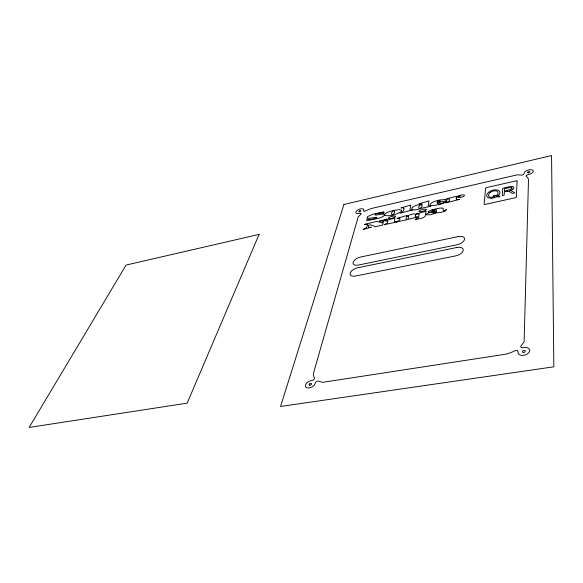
<?xml version="1.0" encoding="UTF-8"?>
<svg xmlns="http://www.w3.org/2000/svg" width="583" height="583" viewBox="0 0 583 583"><rect width="100%" height="100%" fill="white"/><g stroke="black" fill="none" stroke-linecap="round" stroke-linejoin="round"><path stroke-width="0.87" d="M421.538 207.395C424.06 203.984 418.885 204.341 418.856 206.717A14.451 6.93 -20.4 0 0 418.732 207.584A4.198 2.011 -20.8 0 0 418.82 208.058L419.133 208.299A0.874 0.415 -20.9 0 0 419.52 208.306L419.673 208.277A2.463 1.181 -20.9 0 0 420.737 207.92L420.853 207.854A1.931 0.926 -20.9 0 0 421.538 207.395M406.606 219.762L406.664 219.47A1.509 0.736 -21.3 0 1 406.395 219.368L406.205 219.208A2.296 1.115 -21.3 0 1 406.111 218.968L406.468 216.665A4.387 2.135 -21.3 0 1 407.043 216.453A2.332 1.13 -21.3 0 1 408.311 216.206M415.475 215.659L415.592 214.741A4.198 2.033 -21.2 0 0 415.533 214.508L415.315 214.165A2.31 1.122 -21.1 0 0 414.724 213.903A2.966 1.443 -21.1 0 0 413.609 213.925A9.896 4.832 -21.2 0 0 412.414 214.15A11.631 5.684 -21.2 0 0 409.412 215.04A22.081 10.895 -21.1 0 0 406.562 216.213L406.708 215.535L396.914 218.45L399.391 218.173A1.632 0.794 -21.6 0 1 399.69 218.297L399.923 218.989A7.04 3.411 -21.8 0 1 399.851 219.397L399.537 220.053A2.208 1.071 -21.7 0 1 398.838 220.695L396.608 221.606L394.735 221.635A1.946 0.94 -21.7 0 1 394.363 221.329L394.866 218.144L385.254 220.644L385.166 221.03L387.877 220.972L387.557 222.801A2.551 1.239 -22.1 0 1 386.981 223.296L384.029 224.783L406.606 219.776M383.643 221.197L383.731 221.044A3.389 1.632 -22.1 0 1 383.833 220.906A2.172 1.049 -22.1 0 1 384.255 220.476A1.669 0.802 -22.1 0 1 384.627 220.221L385.88 219.718A10.071 4.89 -22.1 0 1 387.032 219.427L387.127 219.033L379.285 221.161L381.632 220.877A2.113 1.02 -22.3 0 1 381.952 220.95L382.448 221.569L382.251 222.917L376.793 221.351L364.543 224.462A10.552 5.101 -22.9 0 1 365.679 224.236A4.168 2.004 -22.8 0 1 366.459 224.164A2.427 1.166 -22.8 0 1 367.181 224.251L367.603 224.703A5.145 2.47 -22.9 0 1 367.647 225.009L366.437 227.713A2.201 1.057 -22.8 0 1 365.745 228.179L363.187 229.403L371.342 227.232L369.054 227.45A2.201 1.064 -22.6 0 1 368.536 227.253C366.933 222.844 373.062 225.548 375.284 226.721L382.543 225.111L383.22 222.334A13.161 6.369 -21.7 0 1 383.476 221.533A5.794 2.798 -22 0 1 383.643 221.197M412.334 207.533L411.802 208.67A3.483 1.669 -21 0 0 411.933 209.195L412.13 209.414A4.27 2.048 -21 0 0 412.582 209.676L413.711 209.909A5.947 2.842 -21 0 0 414.6 209.916L416.801 209.596A18.503 8.745 -20.9 0 0 417.996 209.304L418.609 209.137A9.794 4.664 -20.9 0 0 419.49 208.867L419.935 208.707A5.211 2.492 -20.9 0 0 420.562 208.444L420.671 208.393A3.155 1.516 -20.9 0 0 420.875 208.291A3.979 1.902 -20.9 0 0 421.567 207.891A2.179 1.049 -20.7 0 0 421.924 208.175L430.742 206.28L430.815 205.901L428.206 205.763L428.979 200.887L419.031 203.861A14.254 6.879 -21 0 1 419.658 203.722L421.698 203.576L422.085 204.509A6.377 3.061 -20.9 0 0 420.999 204.48A8.395 4.037 -21 0 0 419.177 204.691L418.951 204.728A18 8.73 -21 0 0 417.676 204.997A8.905 4.278 -21 0 0 415.577 205.602L414.856 205.886A5.415 2.594 -21 0 0 413.77 206.411A3.855 1.844 -21 0 0 412.334 207.533M437.818 201.288L437.323 202.075A7.098 3.403 -20 0 0 437.243 202.345L440.209 201.674M396.083 222.108L396.608 221.606L396.957 221.919M434.663 210.652L433.446 211.286A5.014 2.427 -20.4 0 1 432.87 211.491A8.949 4.314 -20.4 0 1 431.325 211.899A5.641 2.726 -20.5 0 1 429.059 212.161L428.767 212.125A2.164 1.049 -20.5 0 1 428.388 212.023L428.25 211.928A0.94 0.459 -20.5 0 1 428.316 211.483L430.516 210.354A15.836 7.79 -20.4 0 1 432.826 209.632A22.314 11.041 -20.4 0 1 434.809 209.144L437.862 208.481A17.271 8.505 -20.3 0 1 440.719 208.029L443.036 208.182A2.019 0.984 -20.1 0 1 443.32 208.452L443.218 209.8A11.296 5.502 -19.7 0 0 443.182 210.106L443.408 210.762A0.889 0.437 -20 0 0 443.765 210.857A1.465 0.714 -20 0 0 444.239 210.791L444.355 210.762A1.086 0.532 -20 0 0 444.8 210.587L446.425 209.501L445.514 210.747A2.922 1.428 -20 0 1 444.574 211.272A6.296 3.061 -20.1 0 1 442.803 211.877A22.045 10.56 -20.1 0 1 439.99 212.54L436.849 212.882A1.953 0.955 -20.2 0 1 436.448 212.708A5.043 2.449 -20.4 0 1 435.603 213.116L435.202 213.291A9.962 4.824 -20.4 0 1 434.379 213.597L434.197 213.655A16.885 8.118 -20.4 0 1 432.112 214.26L431.835 214.34A27.824 13.241 -20.4 0 1 430.298 214.704L426.406 214.806A1.268 0.619 -20.6 0 1 426.319 214.595L426.428 214.245A1.523 0.743 -20.6 0 1 426.836 213.815A2.485 1.21 -20.6 0 1 427.201 213.575L427.63 213.342A3.673 1.793 -20.6 0 1 428.133 213.123A6.872 3.367 -20.5 0 1 429.489 212.671A15.668 7.732 -20.5 0 1 431.245 212.227L435.654 211.316A18.124 8.964 -20.4 0 1 436.39 211.184L436.295 209.596A1.494 0.729 -20.3 0 0 435.946 209.486L434.605 209.581A8.228 4.015 -20.4 0 0 433.934 209.72A35.323 17.694 -20.5 0 0 431.908 210.201L434.816 210.077A0.911 0.445 -20.4 0 1 434.896 210.303A0.998 0.488 -20.4 0 1 434.845 210.441A0.911 0.445 -20.4 0 1 434.743 210.558M490.223 192.412L490.048 192.543A4.219 2.033 -18.3 0 0 489.56 192.951L488.539 194.729A11.274 5.444 -18.1 0 0 488.474 195.276L488.977 196.639A4.606 2.223 -18.3 0 0 489.647 197.039L489.8 197.09A4.606 2.223 -18.3 0 0 492.023 197.222L492.518 197.149A5.903 2.849 -18.3 0 0 493.152 197.018A4.985 2.405 -18.3 0 0 494.931 196.427A6.333 3.09 -18.3 0 0 493.123 196.405L493.626 195.582A7.339 3.578 -18.3 0 1 496.25 195.684M496.41 196.668C493.458 199.233 483.635 198.978 487.607 193.33A6.267 3.024 -18.3 0 1 489.895 191.523C493.867 188.061 504.812 190.182 497.627 195.939A12.192 5.859 -17.9 0 0 499.966 196.114L499.376 196.923A11.58 5.575 -18 0 1 496.425 196.66M383.002 212.015L383.92 211.899A5.232 2.478 -22.3 0 1 383.949 212.044A10.917 5.174 -22.5 0 1 383.993 212.504A11.259 5.342 -22.5 0 1 383.978 212.984A7.768 3.687 -22.4 0 1 383.935 213.356L382.674 213.254A4.802 2.288 -22.3 0 0 382.288 213.181L379.402 213.269A13.657 6.544 -22.4 0 0 377.135 213.677A3.877 1.844 -22.4 0 0 376.319 213.903A2.281 1.079 -22.4 0 0 375.7 214.165L375.102 214.828A0.882 0.415 -22.4 0 0 375.226 214.967L375.758 215.061A3.024 1.428 -22.3 0 0 376.086 215.054A7.433 3.505 -22.3 0 0 377.055 214.945L379.832 214.471A19.968 9.656 -22.5 0 1 381.275 214.245A8.971 4.292 -22.3 0 1 382.973 214.136L383.621 214.216A3.119 1.487 -22.2 0 1 384.102 214.406L384.146 215.666A2.157 1.028 -22.2 0 1 383.76 216.082L381.413 217.321A13.832 6.522 -22.3 0 1 378.717 218.166A36.671 16.936 -22.2 0 1 373.579 219.346L371.553 219.711A33.53 16.484 -22.9 0 0 369.331 220.17L368.981 220.25A13.475 6.5 -22.8 0 0 368.485 220.374A7.375 3.542 -22.7 0 0 367.786 220.578A12.841 6.194 -22.7 0 0 367.297 220.753L366.875 220.644A6.683 3.185 -22.5 0 1 366.853 220.469A17.155 8.177 -22.2 0 1 366.838 219.995A15.304 7.287 -22.2 0 1 366.867 219.456L366.889 219.332A9.27 4.416 -22.4 0 1 366.947 219.055L367.647 218.895A3.33 1.581 -22.6 0 0 368.318 219.31L368.449 219.346A6.231 2.951 -22.5 0 0 370.03 219.434A10.326 4.875 -22.4 0 0 371.524 219.288A16.003 7.521 -22.4 0 0 373.39 218.931A21.024 9.838 -22.4 0 0 374.024 218.785L377.026 217.503L376.079 217.226A9.598 4.606 -22.5 0 0 374.927 217.386L372.005 217.911A19.115 8.934 -22.4 0 1 370.504 218.137A11.478 5.4 -22.5 0 1 369.134 218.268A4.788 2.266 -22.6 0 1 367.953 218.188A2.769 1.312 -22.6 0 1 367.407 217.904A2.092 0.991 -22.6 0 1 367.319 217.78L367.509 216.861A2.186 1.035 -22.6 0 1 367.873 216.468L372.406 214.435A29.303 14.232 -22.6 0 1 377.296 213.247L380.167 212.7M392.148 218.224L393.095 217.947A5.91 2.835 -21.8 0 0 393.744 217.714L395.412 216.745A0.933 0.452 -21.8 0 0 395.5 216.599A0.962 0.466 -21.8 0 0 395.5 216.344L395.252 216.169A2.638 1.268 -21.8 0 0 394.917 216.089L394.305 216.053A5.75 2.777 -21.9 0 0 393.518 216.104L392.614 216.242A9.109 4.409 -21.9 0 0 391.871 216.41L391.157 216.599A6.449 3.112 -21.9 0 0 390.267 216.891L388.373 217.94A0.991 0.474 -22 0 0 388.256 218.159A0.933 0.445 -22 0 0 388.278 218.348L388.344 218.421A1.414 0.678 -21.9 0 0 388.511 218.508L389.043 218.618A6.639 3.177 -21.8 0 0 392.155 218.188M423.01 211.308L423.972 211.024A6.041 2.908 -20.8 0 0 424.635 210.791L426.319 209.807A0.955 0.459 -20.7 0 0 426.406 209.661A0.984 0.474 -20.7 0 0 426.392 209.414L425.131 209.122A5.866 2.842 -20.8 0 0 424.322 209.18L423.382 209.326A9.284 4.511 -20.8 0 0 422.617 209.494L422.128 209.618A6.756 3.279 -20.8 0 0 420.977 209.989L419.06 211.053A1.006 0.488 -20.9 0 0 418.951 211.272A0.947 0.459 -20.9 0 0 418.988 211.454L419.796 211.724M408.297 216.227L408.705 217.532L407.481 219.565L417.814 216.912L415.562 217.058A1.509 0.736 -21 0 1 415.358 216.847L415.322 216.738A9.43 4.584 -20.7 0 1 415.482 215.674M418.23 213.932L417.705 213.903A3.848 1.873 -21 0 0 417.231 213.932L416.043 214.136L426.078 211.163L425.196 215.994A3.418 1.669 -20.8 0 1 425.036 216.271A3.068 1.494 -20.8 0 1 424.388 216.934A3.221 1.574 -20.8 0 1 423.469 217.503A5.531 2.689 -20.8 0 1 421.72 218.195A12.185 5.896 -20.8 0 1 419.767 218.712A21.498 10.312 -20.8 0 1 417.377 219.164L415.205 219.499L415.715 218.931A12.688 6.129 -20.9 0 0 416.08 218.865A8.22 3.986 -21 0 0 416.714 218.742L417.785 218.355A1.479 0.721 -21 0 0 418.164 218.064L418.477 217.634A7.885 3.841 -21.2 0 0 418.747 216.818L419.097 214.653A3.644 1.771 -21 0 0 419.031 214.42L418.995 214.355A2.398 1.166 -21 0 0 418.23 213.932M509.68 191.727L512.442 193.425L514.825 192.893L512.442 191.399A10.297 5.007 -17.9 0 0 510.941 190.743A5.4 2.616 -17.8 0 0 509.804 190.648L512.304 189.635A3.491 1.676 -17.7 0 0 512.88 189.264M517.187 350.755A2.39 1.494 -16.1 0 0 514.33 350.973A19.968 12.279 -16.8 0 1 503.945 354.471L322.552 382.353L318.792 381.18A2.135 1.275 -26.8 0 0 316.343 381.763L316.139 381.923A2.135 1.275 -26.8 0 0 315.25 383.169A5.327 3.177 -27.2 0 1 309.442 387.87A5.327 3.177 -27.2 0 1 305.514 384.897A5.327 3.177 -27.2 0 1 311.781 380.539A2.121 1.253 -27 0 0 313.435 379.883L313.639 379.73A2.121 1.253 -26.9 0 0 314.426 377.908A18.066 10.705 -26 0 1 313.843 371.939L358.188 216.869L360.717 214.449A1.698 0.794 -22.9 0 0 360.804 213.378M517.383 350.857A2.39 1.494 -16.1 0 1 518.017 351.979A6.019 3.76 -15.6 0 0 523.578 355.324A6.019 3.76 -15.6 0 0 529.743 350.419A6.019 3.76 -15.6 0 0 523.447 347.665A2.39 1.487 -15.7 0 1 521.603 347.512M521.399 347.41A2.39 1.479 -15.7 0 1 521.115 345.588L524.11 341.908L528.482 180.183A16.142 7.696 -17.7 0 0 526.311 176.525A1.895 0.896 -17.3 0 1 526.617 175.323M526.777 175.206A1.895 0.896 -17.3 0 1 528.234 174.601A4.722 2.215 -17.3 0 0 533.256 171.234A4.722 2.215 -17.3 0 0 528.65 169.93A4.722 2.215 -17.3 0 0 524.161 173.45A1.88 0.882 -17.5 0 1 523.607 174.302M523.447 174.419A1.88 0.882 -17.5 0 1 521.217 175.068L517.325 174.827L373.273 208.051A14.728 6.974 -22.6 0 0 365.942 210.806A1.698 0.794 -22.7 0 1 364.047 211.119M363.93 211.068A1.698 0.794 -22.7 0 1 363.675 210.448A4.227 1.968 -22.9 0 0 360.586 208.86A4.227 1.968 -22.9 0 0 355.9 212.125A4.227 1.968 -22.9 0 0 359.514 213.349A1.698 0.794 -22.9 0 1 360.688 213.327M507.567 191.253A5.823 2.828 -17.8 0 0 506.693 191.421L504.346 191.945L504.135 195.283L502.255 195.699L502.757 188.236L508.995 186.822A13.045 6.318 -17.8 0 1 510.825 186.465L511.728 186.378A3.819 1.836 -17.8 0 1 512.756 189.227M507.676 191.129A5.283 2.558 -17.9 0 1 509.6 191.763M496.228 195.706A4.628 2.237 -18.3 0 0 497.139 194.933L497.999 193.33A10.516 5.079 -18.5 0 0 498.057 192.827C497.991 190.226 494.471 190.641 492.773 191.217A4.715 2.274 -18.3 0 0 490.223 192.412M383.002 212.037A12.6 5.896 -22.1 0 1 380.182 212.671M440.209 201.674A6.442 3.083 -20.4 0 0 440.238 201.266L440.209 201.069A3.877 1.858 -20.3 0 0 440.15 200.902L439.997 200.705A1.232 0.59 -20.2 0 0 439.611 200.552A1.108 0.532 -20.2 0 0 439.086 200.596M437.942 201.171A1.436 0.685 -20.2 0 1 439.13 200.574M423.01 211.272A6.77 3.25 -20.8 0 1 419.775 211.753M403.924 208.59L403.924 208.758A20.441 9.729 -22.1 0 1 403.531 210.558A8.002 3.819 -21.7 0 1 403.363 211.017L400.091 213.189L412.451 210.033L410.33 210.201A1.669 0.794 -21.2 0 1 409.936 209.96L410.724 205.056L401.06 207.956A8.213 3.935 -21.6 0 1 402.146 207.745A3.185 1.516 -21.5 0 1 402.97 207.679A2.026 0.962 -21.5 0 1 403.531 207.81L403.924 208.59M437.17 202.797L437.92 203.897L440.566 203.671A12.76 6.063 -20.1 0 0 442.329 203.205A9.292 4.431 -20.1 0 0 443.947 202.636L445.558 201.718A1.035 0.496 -20 0 0 445.711 201.441L446.651 201.332A1.858 0.889 -20 0 1 446.352 201.791L441.732 203.875A20.879 9.86 -20.2 0 1 438.948 204.597L433.227 205.588L430.407 205.296A2.733 1.312 -20.4 0 1 430.13 205.012L430.167 204.174A2.995 1.436 -20.4 0 1 430.604 203.569L432.666 202.221A10.414 5.021 -20.3 0 1 434.86 201.339A22.781 11.113 -20.3 0 1 439.946 199.954L445.966 199.488A3.826 1.836 -20.1 0 1 446.389 199.692A3.155 1.509 -20 0 1 446.665 199.969L446.775 200.625L437.17 202.797M511.991 188.076L510.351 189.628L504.404 191.086L504.565 188.63L511.007 187.398A2.033 0.977 -17.8 0 1 511.306 187.442L511.991 188.076M401.563 210.565L401.359 211.279A2.849 1.363 -21.6 0 1 400.871 211.855C396.221 214.602 390.144 216.482 384.824 215.448A2.849 1.363 -22 0 1 384.605 215.025L384.816 214.231A2.864 1.363 -22 0 1 385.312 213.655L387.083 212.54A8.344 3.994 -21.9 0 1 387.979 212.146L392.665 210.682A31.096 15.209 -22 0 1 394.516 210.266L399.034 209.632L401.272 210.04A2.886 1.377 -21.6 0 1 401.549 210.441L401.563 210.565M456.183 198.606L456.416 199.342A2.106 1.013 -19.5 0 0 456.708 199.524L459.747 199.364L445.9 202.855L448.75 201.375A2.113 1.013 -19.9 0 0 449.216 200.953L449.602 200.239A5.692 2.733 -20 0 0 449.675 199.787L449.034 198.992L446.469 199.233L446.527 198.847L456.511 196.231L456.423 196.828L458.544 195.866A9.809 4.73 -19.5 0 1 460.942 195.152A10.093 4.868 -19.5 0 1 461.386 195.057L462.181 194.919A5.407 2.594 -19.4 0 1 462.851 194.846L464.126 194.999A1.771 0.845 -19.4 0 1 464.367 195.269L464.389 195.516A1.341 0.641 -19.4 0 1 464.228 195.844L463.82 196.194A2.871 1.377 -19.4 0 1 463.303 196.507L461.087 197.302A8.592 4.088 -19.5 0 1 460.206 197.491L458.238 197.601L457.859 197.083A1.122 0.539 -19.5 0 1 458.092 196.799L458.282 196.66A2.521 1.21 -19.5 0 1 458.763 196.391L459.338 196.15A4.963 2.383 -19.5 0 1 460.577 195.771L458.26 196.427A7.091 3.411 -19.5 0 0 456.365 197.28L456.183 198.606M517.077 181.211L516.363 196.93A1.188 0.583 -17.5 0 1 515.183 197.79L485.194 204.422A1.166 0.568 -18.5 0 1 484.13 204.057L485.624 188.382A1.137 0.547 -18.6 0 1 486.769 187.558L515.984 180.89A1.166 0.554 -17.6 0 1 517.077 181.211M394.56 211.891L394.13 213.356L393.015 214.493A0.831 0.394 -21.8 0 1 392.614 214.639A0.874 0.415 -21.8 0 1 392.235 214.675L391.725 214.369A4.897 2.339 -21.7 0 1 391.557 213.859A8.14 3.884 -21.6 0 1 391.893 212.343A5.021 2.398 -21.7 0 1 392.308 211.68L392.782 211.221A1.151 0.547 -21.8 0 1 393.008 211.075L393.088 211.031A0.853 0.401 -21.8 0 1 393.882 210.849L393.991 210.878A1.771 0.845 -21.8 0 1 394.159 210.951L394.56 211.891M432.907 212.853L434.051 213.116A11.252 5.429 -20.3 0 0 435.035 212.868A3.6 1.749 -20.3 0 0 435.472 212.737L436.237 212.35A3.979 1.938 -20.2 0 1 436.252 212.037L436.324 211.585L435.049 211.855A10.203 5.014 -20.4 0 0 434.153 212.074A2.536 1.239 -20.4 0 0 433.504 212.299A1.049 0.51 -20.4 0 0 433.264 212.423L432.907 212.853M343.934 204.465L280.547 406.468L553.85 366.802L551.562 155.566L343.934 204.465M259.1 234.388L187.172 403.152L29.15 427.434L126.096 265.061L259.1 234.388M458.085 236.632L360.556 257.037A6.894 3.513 -23.2 0 0 353.116 262.372A6.894 3.513 -23.2 0 0 358.428 265.054L457.028 244.765A7.317 3.782 -19.4 0 0 464.571 239.249A7.317 3.782 -19.4 0 0 458.085 236.632M456.671 247.52L357.707 267.765A6.996 3.622 -23.4 0 0 350.143 273.208A6.996 3.622 -23.4 0 0 355.506 276.029L455.585 255.922A7.426 3.913 -19.4 0 0 463.252 250.282A7.426 3.913 -19.4 0 0 456.671 247.52M523.279 352.402A1.501 0.94 -15.6 0 0 525.312 351.053A1.501 0.94 -15.6 0 0 522.958 350.798A1.501 0.94 -15.6 0 0 523.279 352.402M310.032 385.144A1.334 0.794 -27.2 0 0 311.511 383.629A1.334 0.794 -27.2 0 0 309.427 383.913A1.334 0.794 -27.2 0 0 310.032 385.144M359.507 211.753A1.057 0.496 -22.9 0 0 360.797 210.74A1.057 0.496 -22.9 0 0 359.172 210.966A1.057 0.496 -22.9 0 0 359.507 211.753M528.256 172.838A1.181 0.554 -17.3 0 0 529.823 171.861A1.181 0.554 -17.3 0 0 528.001 171.912A1.181 0.554 -17.3 0 0 528.256 172.838"/></g></svg>
